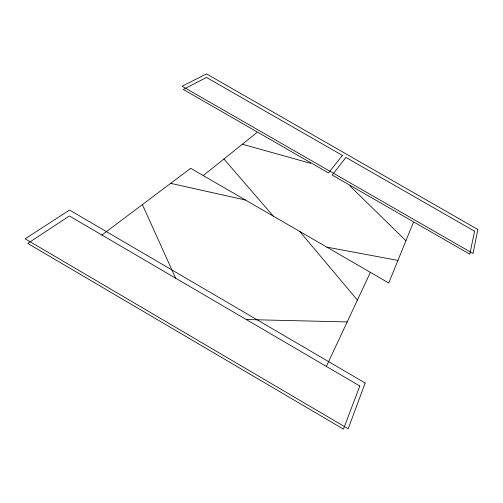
<?xml version="1.0" encoding="UTF-8"?>
<svg xmlns="http://www.w3.org/2000/svg" width="503" height="503" viewBox="0 0 503 503"><rect width="100%" height="100%" fill="white"/><g stroke="black" fill="none" stroke-linecap="round" stroke-linejoin="round"><path stroke-width="0.75" d="M413.378 222.427L388.75 282.994L190.687 168.304L101.914 235.027M326.365 366.417L370.39 272.362M203.225 175.566L257.008 132.509M246.275 319.531L347.189 321.939M326.812 247.124L397.936 260.409M170.68 183.344L245.495 200.043M242.377 144.216L310.609 163.33M349.893 185.921L405.934 240.736M223.91 159.005L273.318 216.152M299.738 231.449L357.407 300.109M142.387 204.608L175.616 278.165M477.85 229.494L473.046 253.518L182.086 86.246L206.5 73.884L477.85 229.494M474.593 231.242L469.796 254.191L332.2 175.069L345.907 157.414L474.593 231.242M365.159 383.022L348.189 428.776L25.15 238.812L69.552 210.059L365.159 383.022M359.815 386.002L343.442 429.116L27.753 243.421L69.364 215.969L359.815 386.002M342.417 155.414L328.472 172.925L183.312 89.452L206.519 77.456L342.417 155.414"/></g></svg>
